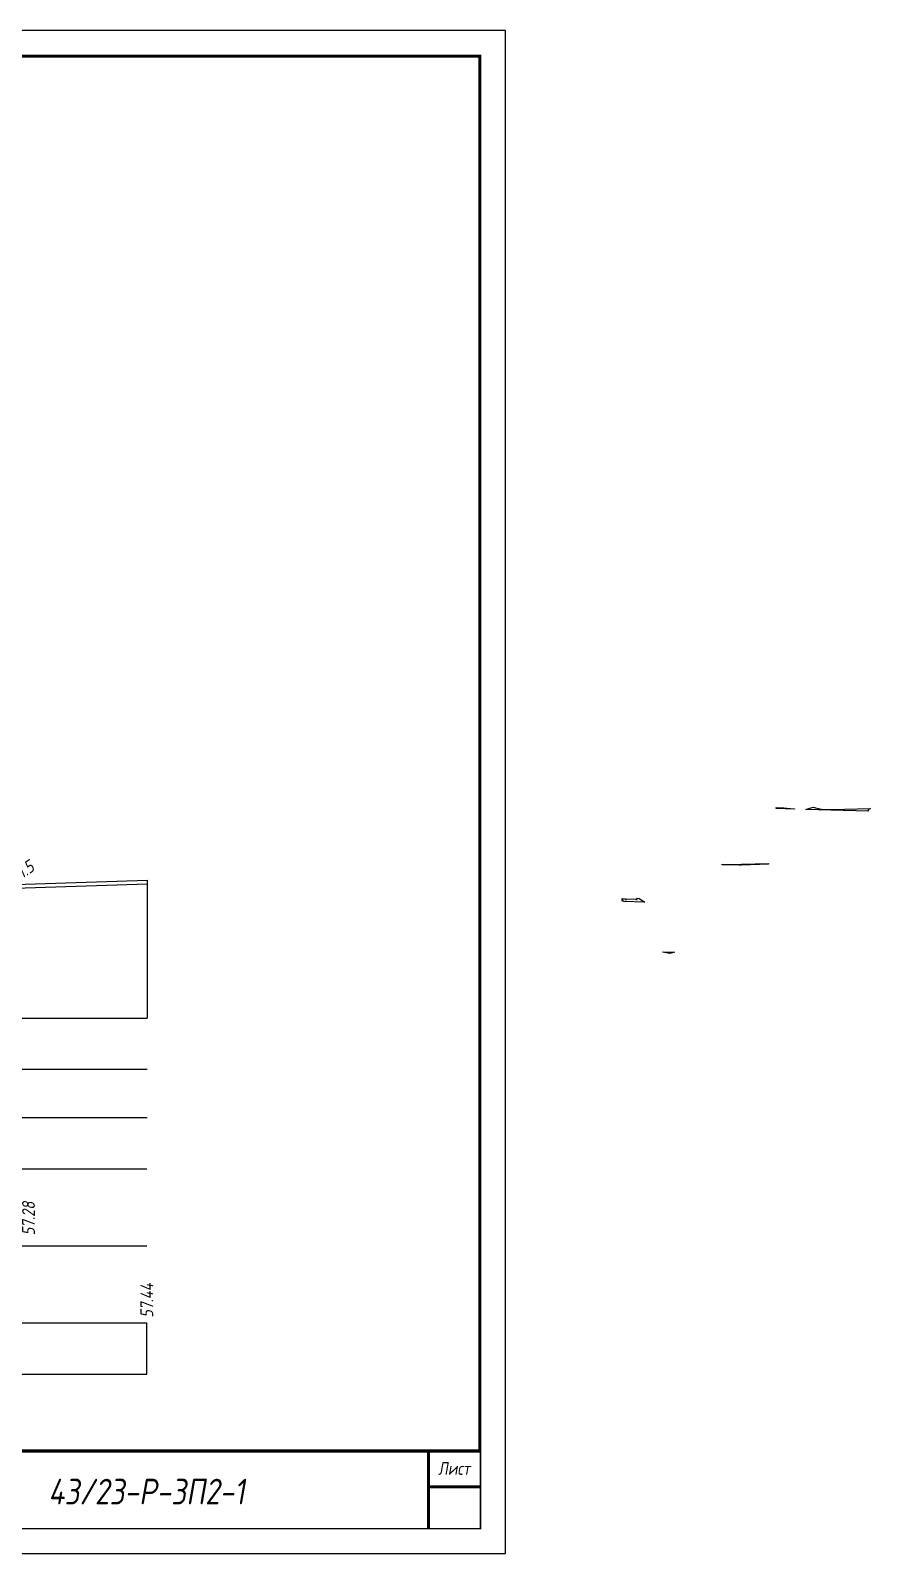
# Model space of a CAD drawing. Extents: x -717 to 1451, y -133302 to 233.
# Drawn here: x 297.3 to 461.2, y -73744.4 to -73447.4 of the extents above; entities that cross this region are included whole.
import ezdxf
from ezdxf.enums import TextEntityAlignment as Align

# ---------------------------------------------------------------- set-up
doc = ezdxf.new("R2010")
doc.units = 0
for name, color, linetype in [('Зарамочное оформление', 7, 'Continuous'), ('Код_510', 7, 'Continuous'), ('Код_516', 1, 'Continuous'), ('Объём_2650', 7, 'Continuous'), ('Откосы', 7, 'Continuous'), ('Таблица', 7, 'Continuous'), ('Уклоны проезжей части', 7, 'Continuous'), ('Черный поперечник', 3, 'Continuous')]:
    doc.layers.add(name, color=color, linetype=linetype)
for name, color, linetype, true_color in [('Контур_2570', 7, 'Continuous', 0x80ff00), ('Объём_2563', 7, 'Continuous', 0xff8000), ('Объём_2570', 7, 'Continuous', 0x80ff00), ('Объём_2600', 7, 'Continuous', 0x808000)]:
    doc.layers.add(name, color=color, linetype=linetype, true_color=true_color)
doc.styles.add('М', font='romand.shx', dxfattribs={"width": 0.8, "oblique": 10, "height": 2.5})

# ---------------------------------------------------------------- blocks, each defined once
blk = doc.blocks.new('Штамп')
at = {"linetype": 'Continuous'}
blk.add_wipeout([(199.95, -411.25), (384.95, -411.25), (384.95, -426.25), (199.95, -426.25)], dxfattribs=at).dxf.layer = 'Зарамочное оформление'
at = {"layer": 'Зарамочное оформление', "linetype": 'Continuous', "lineweight": -3, "const_width": 0.6, "flags": 128}
for points in [[(199.95, -426.25), (199.95, -411.25), (384.95, -411.25)], [(209.95, -411.25), (209.95, -426.25)], [(219.95, -411.25), (219.95, -426.25)], [(229.95, -411.25), (229.95, -426.25)], [(239.95, -411.25), (239.95, -426.25)], [(254.95, -411.25), (254.95, -426.25)], [(264.95, -411.25), (264.95, -426.25)], [(374.95, -411.25), (374.95, -426.25)], [(199.95, -416.25), (264.95, -416.25)], [(374.95, -418.25), (384.95, -418.25)], [(199.95, -421.25), (264.95, -421.25)]]:
    blk.add_lwpolyline(points, dxfattribs=at)
at = {"linetype": 'Continuous', "insert": (319.95, -419.17), "char_height": 5, "width": 110, "attachment_point": 5, "style": 'М'}
blk.add_mtext('{\\Q10;\\W0.8;43/23-Р-ЗП2-1}', dxfattribs=at)
at = {"layer": 'Зарамочное оформление', "linetype": 'Continuous', "style": 'М', "oblique": 10}
for s, width, p in [('Лист', 0.8, (379.95, -414.66)), ('Изм.', 0.8, (204.95, -423.75)), ('Кол.уч.', 0.7, (214.95, -423.75)), ('Лист', 0.8, (224.95, -423.75)), ('N док.', 0.7, (235.28, -423.75)), ('Подпись', 0.8, (247.45, -423.75)), ('Дата', 0.8, (259.95, -423.75))]:
    blk.add_text(s, height=2.5, dxfattribs=dict(at, width=width)).set_placement(p, align=Align.MIDDLE_CENTER)
blk = doc.blocks.new('шифр')
blk.add_blockref('Штамп', (0, -73373))

msp = doc.modelspace()

# ---------------------------------------------------------------- linework, layer by layer
at = {"flags": 128}
msp.add_lwpolyline([(-30.054, -73744.421), (389.946, -73744.421), (389.946, -73447.421), (-30.054, -73447.421)], close=True, dxfattribs=at)
at = {"const_width": 0.6, "flags": 128}
msp.add_lwpolyline([(-10.054, -73739.421), (384.946, -73739.421), (384.946, -73452.421), (-10.054, -73452.421)], close=True, dxfattribs=at)
at = {"layer": 'Объём_2563', "flags": 128}
msp.add_lwpolyline([(413.048, -73617.298), (412.864, -73617.115), (412.564, -73617.109), (412.564, -73617.079), (412.844, -73617.079), (412.844, -73616.879), (412.744, -73616.879), (412.744, -73616.716), (413.309, -73616.741), (413.309, -73616.866), (413.589, -73616.866), (413.589, -73616.758), (415.388, -73616.794), (415.388, -73616.907), (415.668, -73616.907), (415.668, -73616.707), (415.568, -73616.707), (415.568, -73616.607), (416.064, -73616.669), (417.131, -73617.38), (413.048, -73617.298), (413.048, -73617.298)], dxfattribs=at)
at = {"layer": 'Объём_2570', "flags": 128}
msp.add_lwpolyline([(432.253, -73610.005), (435.636, -73610.031), (435.968, -73610.014), (441.28, -73609.841), (441.28, -73609.991), (441.28, -73609.991), (441.28, -73609.991), (435.968, -73610.164), (435.636, -73610.181), (432.253, -73610.155), (432.253, -73610.005)], dxfattribs=at)
at = {"layer": 'Объём_2600', "flags": 128}
msp.add_lwpolyline([(422.033, -73627.43), (421.654, -73627.352), (420.67, -73627.175), (420.67, -73627.088), (422.912, -73627.155), (422.033, -73627.43), (422.033, -73627.43)], dxfattribs=at)
at = {"layer": 'Объём_2650', "color": 6, "flags": 128}
for points in [[(444.238, -73598.99), (444.857, -73599.042), (446.319, -73599.194), (446.319, -73599.257), (442.731, -73599.15), (442.731, -73598.96), (444.238, -73598.99), (444.238, -73598.99)], [(460.737, -73599.424), (460.735, -73599.424), (460.735, -73599.69), (448.561, -73599.325), (449.326, -73599.086), (450.039, -73598.905), (450.436, -73599.003), (451.634, -73599.286), (455.763, -73599.318), (456.095, -73599.301), (461.171, -73599.135), (460.737, -73599.424), (460.737, -73599.424)]]:
    msp.add_lwpolyline(points, dxfattribs=at)

# ---------------------------------------------------------------- texts
at = {"linetype": 'Continuous', "style": 'М', "oblique": 10, "width": 0.8}
msp.add_text('241', height=2.5, dxfattribs=at).set_placement((380.312, -73735.509), align=Align.MIDDLE)

# ---------------------------------------------------------------- next in the draw order: block references
msp.add_blockref('шифр', (0, 59.829))

# ---------------------------------------------------------------- next in the draw order: linework, layer by layer
at = {"layer": 'Код_510'}
msp.add_line((319.982, -73709.421), (319.982, -73699.421), dxfattribs=at)
at = {"layer": 'Контур_2570', "flags": 128}
msp.add_lwpolyline([(268.474, -73615.541), (320.036, -73613.86)], dxfattribs=at)
at = {"layer": 'Таблица'}
for p, q in [((80, -73640), (320.036, -73640)), ((80, -73650), (320.036, -73650)), ((80, -73659.421), (320.036, -73659.421)), ((79.946, -73669.421), (319.982, -73669.421)), ((79.946, -73684.421), (319.982, -73684.421)), ((79.946, -73699.421), (319.982, -73699.421)), ((79.946, -73709.421), (319.982, -73709.421))]:
    msp.add_line(p, q, dxfattribs=at)
at = {"layer": 'Черный поперечник', "color": 7}
msp.add_line((320.036, -73613.11), (320.036, -73640), dxfattribs=at)
at = {"layer": 'Черный поперечник', "flags": 128}
msp.add_lwpolyline([(268.474, -73614.791), (320.036, -73613.11)], dxfattribs=at)

# ---------------------------------------------------------------- next in the draw order: texts
at = {"layer": 'Код_510', "style": 'М', "oblique": 10, "width": 0.8}
msp.add_text('57.44', height=2.5, rotation=90, dxfattribs=at).set_placement((319.982, -73698.421), align=Align.MIDDLE_LEFT)
at = {"layer": 'Код_516', "style": 'М', "oblique": 10, "width": 0.8}
msp.add_text('57.28', height=2.5, rotation=90, dxfattribs=at).set_placement((296.906, -73682.371), align=Align.MIDDLE_LEFT)
at = {"layer": 'Откосы', "color": 1, "style": 'М', "oblique": 10, "width": 0.8}
msp.add_text('1:1.5', height=2.5, rotation=33.69007, dxfattribs=at).set_placement((296.684, -73613.117), align=Align.BOTTOM_CENTER)
at = {"layer": 'Уклоны проезжей части', "color": 1, "style": 'М', "oblique": 10, "width": 0.8}
msp.add_text('1:1.5', height=2.5, rotation=33.69007, dxfattribs=at).set_placement((296.684, -73613.117), align=Align.BOTTOM_CENTER)

doc.saveas('drawing.dxf')
